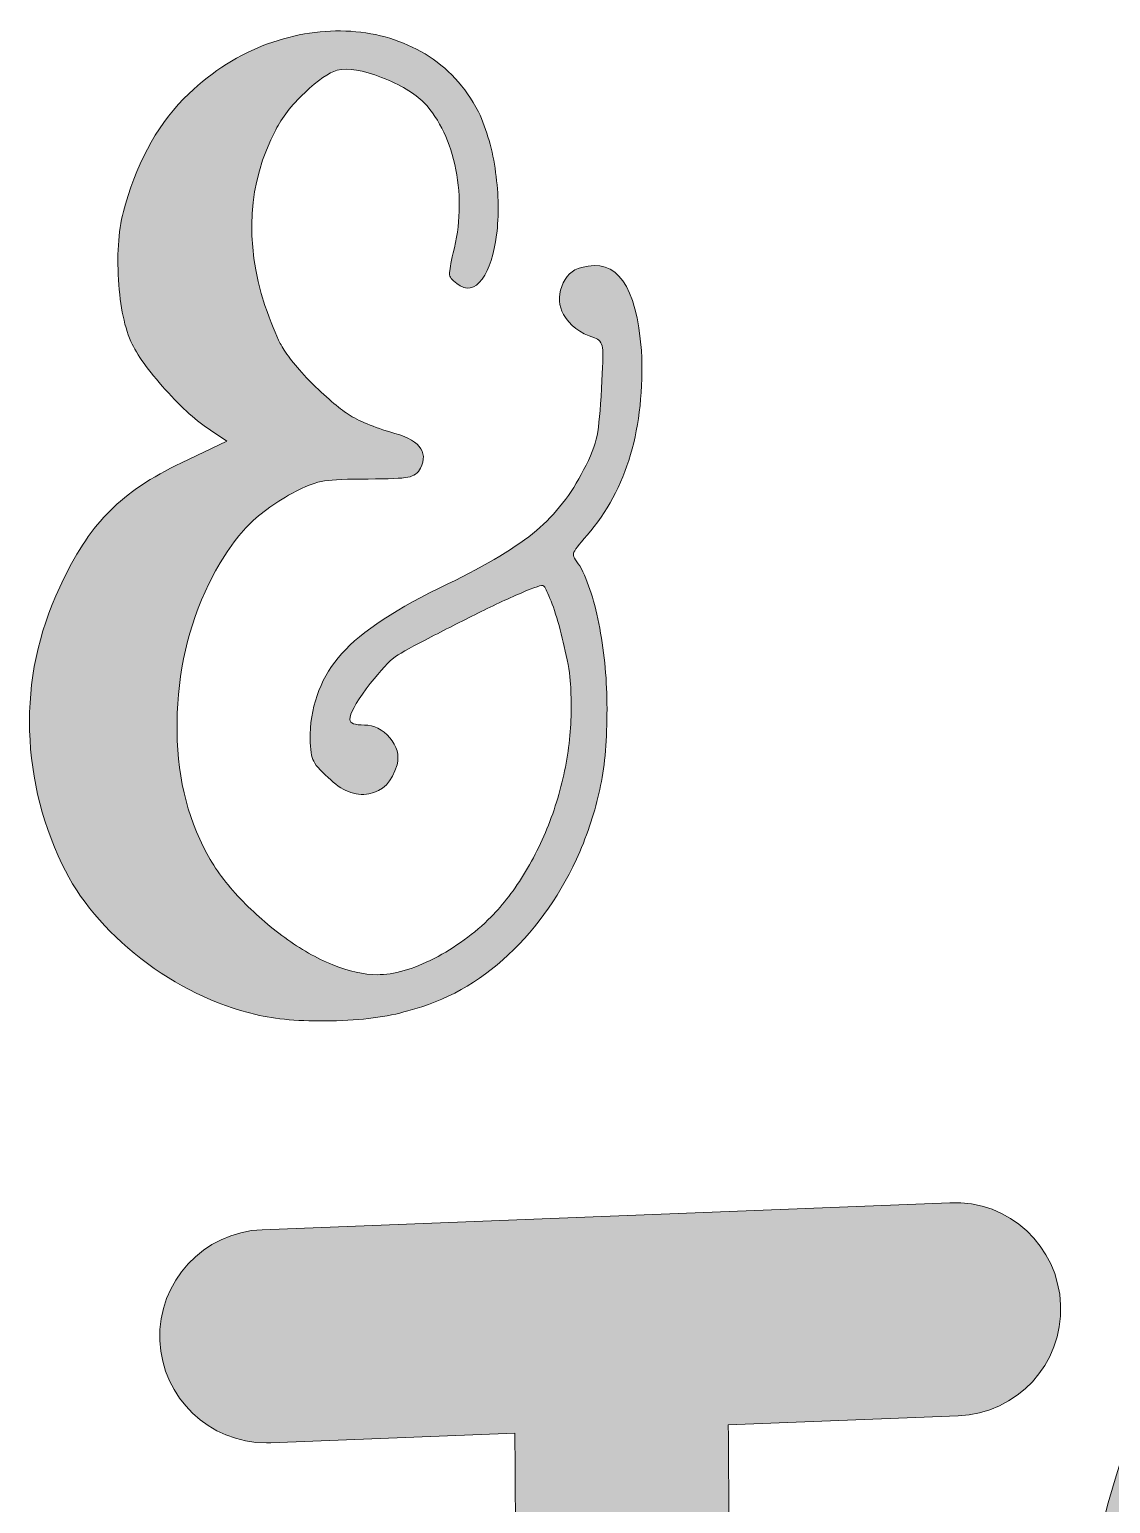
# Model space of a CAD drawing. Header units: inches. Extents: x 75 to 1003, y -1016 to -60.
# Drawn here: x 81 to 308.6, y -702.5 to -391.9 of the extents above; entities that cross this region are included whole.
import ezdxf

# ---------------------------------------------------------------- set-up
doc = ezdxf.new("R2010")
doc.units = ezdxf.units.IN
doc.header["$MEASUREMENT"] = 0
doc.layers.add('Layer 1', color=7, linetype='Continuous')

# ---------------------------------------------------------------- blocks, each defined once
blk = doc.blocks.new('block 3')
at = {"layer": 'Layer 1', "true_color": 0xff3c95}
h = blk.add_hatch(color=230, dxfattribs=at)
h.dxf.hatch_style = 2
edge = h.paths.add_edge_path()
edge.add_spline(control_points=[(374.65, -631.45), (342.36, -632.69), (316.66, -662.53), (305.89, -711.26), (288.11, -791.66), (308.02, -951.68), (308.88, -958.44), (310.32, -969.81), (319.99, -978.1), (331.15, -978.1), (332.08, -978.1), (333.03, -978.05), (334, -977.92), (346.31, -976.37), (355.03, -965.12), (353.47, -952.82), (353.39, -952.18), (350.1, -925.77), (347.31, -889.76), (347.31, -889.76), (413.45, -889.41), (413.45, -889.41), (412.14, -924.17), (410.02, -949.43), (409.96, -950.07), (408.89, -962.43), (418.05, -973.32), (430.41, -974.39), (442.79, -975.47), (453.66, -966.31), (454.73, -953.94), (455.34, -946.9), (469.41, -780.34), (445.31, -700.82), (431.78, -656.21), (405.54, -630.39), (374.65, -631.45)], knot_values=[0, 0, 0, 0, 1, 1, 1, 2, 2, 2, 3, 3, 3, 4, 4, 4, 5, 5, 5, 6, 6, 6, 7, 7, 7, 8, 8, 8, 9, 9, 9, 10, 10, 10, 11, 11, 11, 12, 12, 12, 12], degree=3, periodic=1)
edge = h.paths.add_edge_path()
edge.add_spline(control_points=[(414.41, -844.46), (414.41, -844.46), (344.51, -844.84), (344.51, -844.84), (342.51, -800.76), (342.73, -752.78), (349.76, -720.96), (356.85, -688.94), (369.85, -676.61), (376.37, -676.36), (382.13, -676.03), (393.9, -686.13), (402.3, -713.85), (412.13, -746.29), (414.62, -797.8), (414.41, -844.46)], knot_values=[0, 0, 0, 0, 1, 1, 1, 2, 2, 2, 3, 3, 3, 4, 4, 4, 5, 5, 5, 5], degree=3, periodic=1)
h = blk.add_hatch(color=230, dxfattribs=at)
h.dxf.hatch_style = 2
edge = h.paths.add_edge_path()
edge.add_spline(control_points=[(274.72, -639.07), (274.72, -639.07), (129.96, -644.76), (129.96, -644.76), (117.57, -645.25), (107.91, -655.7), (108.4, -668.1), (108.88, -680.2), (118.83, -689.68), (130.83, -689.68), (131.13, -689.68), (131.43, -689.68), (131.74, -689.67), (131.74, -689.67), (183.17, -687.64), (183.17, -687.64), (183.43, -737.81), (184.63, -867), (190.05, -956.6), (190.76, -968.53), (200.66, -977.72), (212.45, -977.72), (212.9, -977.72), (213.37, -977.71), (213.82, -977.68), (226.21, -976.93), (235.65, -966.28), (234.9, -953.9), (229.49, -864.42), (228.34, -734.48), (228.1, -685.9), (228.1, -685.9), (276.51, -683.99), (276.51, -683.99), (288.9, -683.5), (298.56, -673.05), (298.07, -660.66), (297.58, -648.24), (287.33, -638.51), (274.72, -639.07)], knot_values=[0, 0, 0, 0, 1, 1, 1, 2, 2, 2, 3, 3, 3, 4, 4, 4, 5, 5, 5, 6, 6, 6, 7, 7, 7, 8, 8, 8, 9, 9, 9, 10, 10, 10, 11, 11, 11, 12, 12, 12, 13, 13, 13, 13], degree=3, periodic=1)
at = {"layer": 'Layer 1', "lineweight": 0}
for points, knots in [([(374.65, -631.45), (342.36, -632.69), (316.66, -662.53), (305.89, -711.26), (288.11, -791.66), (308.02, -951.68), (308.88, -958.44), (310.32, -969.81), (319.99, -978.1), (331.15, -978.1), (332.08, -978.1), (333.03, -978.05), (334, -977.92), (346.31, -976.37), (355.03, -965.12), (353.47, -952.82), (353.39, -952.18), (350.1, -925.77), (347.31, -889.76), (347.31, -889.76), (413.45, -889.41), (413.45, -889.41), (412.14, -924.17), (410.02, -949.43), (409.96, -950.07), (408.89, -962.43), (418.05, -973.32), (430.41, -974.39), (442.79, -975.47), (453.66, -966.31), (454.73, -953.94), (455.34, -946.9), (469.41, -780.34), (445.31, -700.82), (431.78, -656.21), (405.54, -630.39), (374.65, -631.45)], [0, 0, 0, 0, 1, 1, 1, 2, 2, 2, 3, 3, 3, 4, 4, 4, 5, 5, 5, 6, 6, 6, 7, 7, 7, 8, 8, 8, 9, 9, 9, 10, 10, 10, 11, 11, 11, 12, 12, 12, 12]), ([(274.72, -639.07), (274.72, -639.07), (129.96, -644.76), (129.96, -644.76), (117.57, -645.25), (107.91, -655.7), (108.4, -668.1), (108.88, -680.2), (118.83, -689.68), (130.83, -689.68), (131.13, -689.68), (131.43, -689.68), (131.74, -689.67), (131.74, -689.67), (183.17, -687.64), (183.17, -687.64), (183.43, -737.81), (184.63, -867), (190.05, -956.6), (190.76, -968.53), (200.66, -977.72), (212.45, -977.72), (212.9, -977.72), (213.37, -977.71), (213.82, -977.68), (226.21, -976.93), (235.65, -966.28), (234.9, -953.9), (229.49, -864.42), (228.34, -734.48), (228.1, -685.9), (228.1, -685.9), (276.51, -683.99), (276.51, -683.99), (288.9, -683.5), (298.56, -673.05), (298.07, -660.66), (297.58, -648.24), (287.33, -638.51), (274.72, -639.07)], [0, 0, 0, 0, 1, 1, 1, 2, 2, 2, 3, 3, 3, 4, 4, 4, 5, 5, 5, 6, 6, 6, 7, 7, 7, 8, 8, 8, 9, 9, 9, 10, 10, 10, 11, 11, 11, 12, 12, 12, 13, 13, 13, 13])]:
    blk.add_open_spline(points, degree=3, knots=knots, dxfattribs=at)
blk = doc.blocks.new('block 5')
at = {"layer": 'Layer 1', "true_color": 0xfcb8d6}
h = blk.add_hatch(color=254, dxfattribs=at)
h.dxf.hatch_style = 2
edge = h.paths.add_edge_path()
edge.add_spline(control_points=[(209.8, -459.53), (208.78, -445.81), (204.59, -439.97), (197.22, -442), (195.18, -442.51), (193.79, -443.84), (193.03, -446), (192.27, -448.16), (192.39, -450.13), (193.41, -451.91), (194.68, -454.19), (196.84, -455.85), (199.89, -456.86), (200.9, -457.12), (201.47, -457.82), (201.61, -458.96), (201.73, -460.1), (201.66, -462.96), (201.41, -467.54), (201.16, -472.11), (200.84, -475.42), (200.46, -477.45), (200.08, -479.48), (199.13, -481.9), (197.6, -484.69), (195.06, -489.77), (191.75, -494.03), (187.69, -497.46), (183.62, -500.89), (177.4, -504.64), (169.01, -508.7), (158.34, -513.79), (150.91, -518.68), (146.71, -523.38), (142.52, -528.08), (140.29, -533.74), (140.04, -540.34), (140.04, -542.88), (140.23, -544.67), (140.62, -545.68), (141, -546.7), (142.08, -547.96), (143.86, -549.49), (146.65, -552.29), (149.51, -553.43), (152.43, -552.92), (155.35, -552.41), (157.32, -550.38), (158.34, -546.82), (158.85, -544.79), (158.34, -542.88), (156.82, -541.1), (155.29, -539.33), (153.51, -538.44), (151.48, -538.44), (149.44, -538.44), (148.43, -538.05), (148.43, -537.29), (148.43, -536.02), (149.57, -533.86), (151.86, -530.81), (154.15, -527.76), (156.05, -525.61), (157.58, -524.33), (158.59, -523.57), (160.82, -522.3), (164.25, -520.52), (167.68, -518.74), (171.17, -516.96), (174.73, -515.18), (178.29, -513.41), (181.53, -511.88), (184.45, -510.61), (187.37, -509.34), (188.96, -508.83), (189.22, -509.08), (189.47, -509.34), (189.91, -510.23), (190.55, -511.75), (191.18, -513.28), (191.82, -515.18), (192.46, -517.47), (193.09, -519.76), (193.66, -522.18), (194.17, -524.71), (194.68, -527.26), (194.93, -529.42), (194.93, -531.19), (195.18, -535.26), (194.99, -539.52), (194.36, -543.96), (193.72, -548.41), (192.65, -552.79), (191.12, -557.11), (189.6, -561.44), (187.69, -565.5), (185.4, -569.31), (183.12, -573.12), (180.7, -576.3), (178.16, -578.84), (174.6, -582.4), (170.6, -585.32), (166.16, -587.61), (161.71, -589.89), (157.7, -591.04), (154.15, -591.04), (151.35, -591.04), (148.24, -590.34), (144.81, -588.94), (141.38, -587.55), (138.01, -585.64), (134.71, -583.22), (131.4, -580.81), (128.29, -578.08), (125.37, -575.03), (122.44, -571.98), (120.09, -568.8), (118.32, -565.5), (113.99, -557.62), (111.9, -548.41), (112.03, -537.86), (112.15, -527.32), (114.38, -517.6), (118.7, -508.7), (121.24, -503.62), (123.84, -499.69), (126.51, -496.89), (129.18, -494.09), (132.42, -491.68), (136.23, -489.64), (139.02, -488.12), (141.31, -487.23), (143.09, -486.98), (144.87, -486.73), (147.92, -486.59), (152.24, -486.59), (156.56, -486.59), (159.35, -486.47), (160.63, -486.21), (161.9, -485.96), (162.78, -485.33), (163.3, -484.31), (165.07, -480.75), (162.92, -478.21), (156.82, -476.68), (152.75, -475.42), (149.7, -474.08), (147.67, -472.68), (145.63, -471.29), (142.84, -468.81), (139.28, -465.25), (136.48, -462.2), (134.64, -459.79), (133.76, -458.01), (132.86, -456.23), (131.78, -453.56), (130.52, -450), (126.19, -436.54), (126.95, -424.21), (132.8, -413.03), (134.07, -410.49), (136.1, -407.88), (138.9, -405.21), (141.69, -402.54), (143.98, -400.96), (145.76, -400.45), (148.05, -399.94), (151.16, -400.45), (155.1, -401.97), (159.04, -403.5), (162.02, -405.28), (164.06, -407.31), (167.36, -410.87), (169.59, -415.57), (170.73, -421.41), (171.87, -427.26), (171.68, -433.1), (170.16, -438.95), (169.65, -441.23), (169.4, -442.7), (169.4, -443.33), (169.4, -443.97), (169.9, -444.66), (170.92, -445.43), (172.95, -446.95), (174.73, -446.64), (176.26, -444.47), (177.78, -442.32), (178.79, -439.2), (179.31, -435.14), (179.81, -431.07), (179.75, -426.69), (179.11, -421.98), (178.48, -417.28), (177.27, -413.03), (175.49, -409.21), (172.69, -403.88), (168.95, -399.82), (164.25, -397.02), (159.54, -394.22), (154.34, -392.63), (148.62, -392.25), (142.9, -391.87), (137.05, -392.76), (131.09, -394.92), (125.11, -397.08), (119.59, -400.58), (114.5, -405.4), (108.41, -411.25), (103.96, -419), (101.16, -428.65), (99.89, -432.72), (99.38, -437.68), (99.64, -443.52), (99.89, -449.37), (100.78, -454.07), (102.31, -457.62), (103.58, -460.42), (105.99, -463.79), (109.55, -467.73), (113.11, -471.67), (116.28, -474.53), (119.08, -476.3), (119.08, -476.3), (122.51, -478.59), (122.51, -478.59), (122.51, -478.59), (112.98, -483.16), (112.98, -483.16), (106.63, -486.21), (101.6, -489.58), (97.92, -493.27), (94.24, -496.95), (91, -501.72), (88.2, -507.56), (83.37, -517.22), (80.96, -527.26), (80.96, -537.67), (80.96, -548.1), (83.25, -558.13), (87.82, -567.79), (91.38, -575.16), (96.9, -581.76), (104.4, -587.61), (111.9, -593.46), (119.97, -597.39), (128.61, -599.42), (132.67, -600.44), (137.95, -600.89), (144.43, -600.76), (150.91, -600.63), (156.3, -599.94), (160.63, -598.66), (168.5, -596.63), (175.55, -592.69), (181.78, -586.84), (188.01, -581), (193.03, -573.76), (196.84, -565.12), (198.87, -560.29), (200.33, -555.65), (201.22, -551.2), (202.11, -546.76), (202.56, -541.36), (202.56, -535), (202.56, -529.16), (202.05, -523.51), (201.03, -518.04), (200.01, -512.58), (198.62, -508.2), (196.84, -504.89), (195.82, -503.62), (195.38, -502.74), (195.5, -502.22), (195.63, -501.72), (196.58, -500.45), (198.37, -498.41), (206.75, -488.76), (210.56, -475.8), (209.8, -459.53)], knot_values=[0, 0, 0, 0, 1, 1, 1, 2, 2, 2, 3, 3, 3, 4, 4, 4, 5, 5, 5, 6, 6, 6, 7, 7, 7, 8, 8, 8, 9, 9, 9, 10, 10, 10, 11, 11, 11, 12, 12, 12, 13, 13, 13, 14, 14, 14, 15, 15, 15, 16, 16, 16, 17, 17, 17, 18, 18, 18, 19, 19, 19, 20, 20, 20, 21, 21, 21, 22, 22, 22, 23, 23, 23, 24, 24, 24, 25, 25, 25, 26, 26, 26, 27, 27, 27, 28, 28, 28, 29, 29, 29, 30, 30, 30, 31, 31, 31, 32, 32, 32, 33, 33, 33, 34, 34, 34, 35, 35, 35, 36, 36, 36, 37, 37, 37, 38, 38, 38, 39, 39, 39, 40, 40, 40, 41, 41, 41, 42, 42, 42, 43, 43, 43, 44, 44, 44, 45, 45, 45, 46, 46, 46, 47, 47, 47, 48, 48, 48, 49, 49, 49, 50, 50, 50, 51, 51, 51, 52, 52, 52, 53, 53, 53, 54, 54, 54, 55, 55, 55, 56, 56, 56, 57, 57, 57, 58, 58, 58, 59, 59, 59, 60, 60, 60, 61, 61, 61, 62, 62, 62, 63, 63, 63, 64, 64, 64, 65, 65, 65, 66, 66, 66, 67, 67, 67, 68, 68, 68, 69, 69, 69, 70, 70, 70, 71, 71, 71, 72, 72, 72, 73, 73, 73, 74, 74, 74, 75, 75, 75, 76, 76, 76, 77, 77, 77, 78, 78, 78, 79, 79, 79, 80, 80, 80, 81, 81, 81, 82, 82, 82, 83, 83, 83, 84, 84, 84, 85, 85, 85, 86, 86, 86, 87, 87, 87, 88, 88, 88, 89, 89, 89, 90, 90, 90, 91, 91, 91, 92, 92, 92, 93, 93, 93, 93], degree=3, periodic=1)
at = {"layer": 'Layer 1', "lineweight": 0}
blk.add_open_spline([(209.8, -459.53), (208.78, -445.81), (204.59, -439.97), (197.22, -442), (195.18, -442.51), (193.79, -443.84), (193.03, -446), (192.27, -448.16), (192.39, -450.13), (193.41, -451.91), (194.68, -454.19), (196.84, -455.85), (199.89, -456.86), (200.9, -457.12), (201.47, -457.82), (201.61, -458.96), (201.73, -460.1), (201.66, -462.96), (201.41, -467.54), (201.16, -472.11), (200.84, -475.42), (200.46, -477.45), (200.08, -479.48), (199.13, -481.9), (197.6, -484.69), (195.06, -489.77), (191.75, -494.03), (187.69, -497.46), (183.62, -500.89), (177.4, -504.64), (169.01, -508.7), (158.34, -513.79), (150.91, -518.68), (146.71, -523.38), (142.52, -528.08), (140.29, -533.74), (140.04, -540.34), (140.04, -542.88), (140.23, -544.67), (140.62, -545.68), (141, -546.7), (142.08, -547.96), (143.86, -549.49), (146.65, -552.29), (149.51, -553.43), (152.43, -552.92), (155.35, -552.41), (157.32, -550.38), (158.34, -546.82), (158.85, -544.79), (158.34, -542.88), (156.82, -541.1), (155.29, -539.33), (153.51, -538.44), (151.48, -538.44), (149.44, -538.44), (148.43, -538.05), (148.43, -537.29), (148.43, -536.02), (149.57, -533.86), (151.86, -530.81), (154.15, -527.76), (156.05, -525.61), (157.58, -524.33), (158.59, -523.57), (160.82, -522.3), (164.25, -520.52), (167.68, -518.74), (171.17, -516.96), (174.73, -515.18), (178.29, -513.41), (181.53, -511.88), (184.45, -510.61), (187.37, -509.34), (188.96, -508.83), (189.22, -509.08), (189.47, -509.34), (189.91, -510.23), (190.55, -511.75), (191.18, -513.28), (191.82, -515.18), (192.46, -517.47), (193.09, -519.76), (193.66, -522.18), (194.17, -524.71), (194.68, -527.26), (194.93, -529.42), (194.93, -531.19), (195.18, -535.26), (194.99, -539.52), (194.36, -543.96), (193.72, -548.41), (192.65, -552.79), (191.12, -557.11), (189.6, -561.44), (187.69, -565.5), (185.4, -569.31), (183.12, -573.12), (180.7, -576.3), (178.16, -578.84), (174.6, -582.4), (170.6, -585.32), (166.16, -587.61), (161.71, -589.89), (157.7, -591.04), (154.15, -591.04), (151.35, -591.04), (148.24, -590.34), (144.81, -588.94), (141.38, -587.55), (138.01, -585.64), (134.71, -583.22), (131.4, -580.81), (128.29, -578.08), (125.37, -575.03), (122.44, -571.98), (120.09, -568.8), (118.32, -565.5), (113.99, -557.62), (111.9, -548.41), (112.03, -537.86), (112.15, -527.32), (114.38, -517.6), (118.7, -508.7), (121.24, -503.62), (123.84, -499.69), (126.51, -496.89), (129.18, -494.09), (132.42, -491.68), (136.23, -489.64), (139.02, -488.12), (141.31, -487.23), (143.09, -486.98), (144.87, -486.73), (147.92, -486.59), (152.24, -486.59), (156.56, -486.59), (159.35, -486.47), (160.63, -486.21), (161.9, -485.96), (162.78, -485.33), (163.3, -484.31), (165.07, -480.75), (162.92, -478.21), (156.82, -476.68), (152.75, -475.42), (149.7, -474.08), (147.67, -472.68), (145.63, -471.29), (142.84, -468.81), (139.28, -465.25), (136.48, -462.2), (134.64, -459.79), (133.76, -458.01), (132.86, -456.23), (131.78, -453.56), (130.52, -450), (126.19, -436.54), (126.95, -424.21), (132.8, -413.03), (134.07, -410.49), (136.1, -407.88), (138.9, -405.21), (141.69, -402.54), (143.98, -400.96), (145.76, -400.45), (148.05, -399.94), (151.16, -400.45), (155.1, -401.97), (159.04, -403.5), (162.02, -405.28), (164.06, -407.31), (167.36, -410.87), (169.59, -415.57), (170.73, -421.41), (171.87, -427.26), (171.68, -433.1), (170.16, -438.95), (169.65, -441.23), (169.4, -442.7), (169.4, -443.33), (169.4, -443.97), (169.9, -444.66), (170.92, -445.43), (172.95, -446.95), (174.73, -446.64), (176.26, -444.47), (177.78, -442.32), (178.79, -439.2), (179.31, -435.14), (179.81, -431.07), (179.75, -426.69), (179.11, -421.98), (178.48, -417.28), (177.27, -413.03), (175.49, -409.21), (172.69, -403.88), (168.95, -399.82), (164.25, -397.02), (159.54, -394.22), (154.34, -392.63), (148.62, -392.25), (142.9, -391.87), (137.05, -392.76), (131.09, -394.92), (125.11, -397.08), (119.59, -400.58), (114.5, -405.4), (108.41, -411.25), (103.96, -419), (101.16, -428.65), (99.89, -432.72), (99.38, -437.68), (99.64, -443.52), (99.89, -449.37), (100.78, -454.07), (102.31, -457.62), (103.58, -460.42), (105.99, -463.79), (109.55, -467.73), (113.11, -471.67), (116.28, -474.53), (119.08, -476.3), (119.08, -476.3), (122.51, -478.59), (122.51, -478.59), (122.51, -478.59), (112.98, -483.16), (112.98, -483.16), (106.63, -486.21), (101.6, -489.58), (97.92, -493.27), (94.24, -496.95), (91, -501.72), (88.2, -507.56), (83.37, -517.22), (80.96, -527.26), (80.96, -537.67), (80.96, -548.1), (83.25, -558.13), (87.82, -567.79), (91.38, -575.16), (96.9, -581.76), (104.4, -587.61), (111.9, -593.46), (119.97, -597.39), (128.61, -599.42), (132.67, -600.44), (137.95, -600.89), (144.43, -600.76), (150.91, -600.63), (156.3, -599.94), (160.63, -598.66), (168.5, -596.63), (175.55, -592.69), (181.78, -586.84), (188.01, -581), (193.03, -573.76), (196.84, -565.12), (198.87, -560.29), (200.33, -555.65), (201.22, -551.2), (202.11, -546.76), (202.56, -541.36), (202.56, -535), (202.56, -529.16), (202.05, -523.51), (201.03, -518.04), (200.01, -512.58), (198.62, -508.2), (196.84, -504.89), (195.82, -503.62), (195.38, -502.74), (195.5, -502.22), (195.63, -501.72), (196.58, -500.45), (198.37, -498.41), (206.75, -488.76), (210.56, -475.8), (209.8, -459.53)], degree=3, knots=[0, 0, 0, 0, 1, 1, 1, 2, 2, 2, 3, 3, 3, 4, 4, 4, 5, 5, 5, 6, 6, 6, 7, 7, 7, 8, 8, 8, 9, 9, 9, 10, 10, 10, 11, 11, 11, 12, 12, 12, 13, 13, 13, 14, 14, 14, 15, 15, 15, 16, 16, 16, 17, 17, 17, 18, 18, 18, 19, 19, 19, 20, 20, 20, 21, 21, 21, 22, 22, 22, 23, 23, 23, 24, 24, 24, 25, 25, 25, 26, 26, 26, 27, 27, 27, 28, 28, 28, 29, 29, 29, 30, 30, 30, 31, 31, 31, 32, 32, 32, 33, 33, 33, 34, 34, 34, 35, 35, 35, 36, 36, 36, 37, 37, 37, 38, 38, 38, 39, 39, 39, 40, 40, 40, 41, 41, 41, 42, 42, 42, 43, 43, 43, 44, 44, 44, 45, 45, 45, 46, 46, 46, 47, 47, 47, 48, 48, 48, 49, 49, 49, 50, 50, 50, 51, 51, 51, 52, 52, 52, 53, 53, 53, 54, 54, 54, 55, 55, 55, 56, 56, 56, 57, 57, 57, 58, 58, 58, 59, 59, 59, 60, 60, 60, 61, 61, 61, 62, 62, 62, 63, 63, 63, 64, 64, 64, 65, 65, 65, 66, 66, 66, 67, 67, 67, 68, 68, 68, 69, 69, 69, 70, 70, 70, 71, 71, 71, 72, 72, 72, 73, 73, 73, 74, 74, 74, 75, 75, 75, 76, 76, 76, 77, 77, 77, 78, 78, 78, 79, 79, 79, 80, 80, 80, 81, 81, 81, 82, 82, 82, 83, 83, 83, 84, 84, 84, 85, 85, 85, 86, 86, 86, 87, 87, 87, 88, 88, 88, 89, 89, 89, 90, 90, 90, 91, 91, 91, 92, 92, 92, 93, 93, 93, 93], dxfattribs=at)
blk = doc.blocks.new('block 2')
at = {"layer": 'Layer 1'}
for name in ['block 5', 'block 3']:
    blk.add_blockref(name, (0, 0), dxfattribs=at)

msp = doc.modelspace()

# ---------------------------------------------------------------- block references
at = {"layer": 'Layer 1'}
msp.add_blockref('block 2', (0, 0), dxfattribs=at)

doc.saveas('drawing.dxf')
